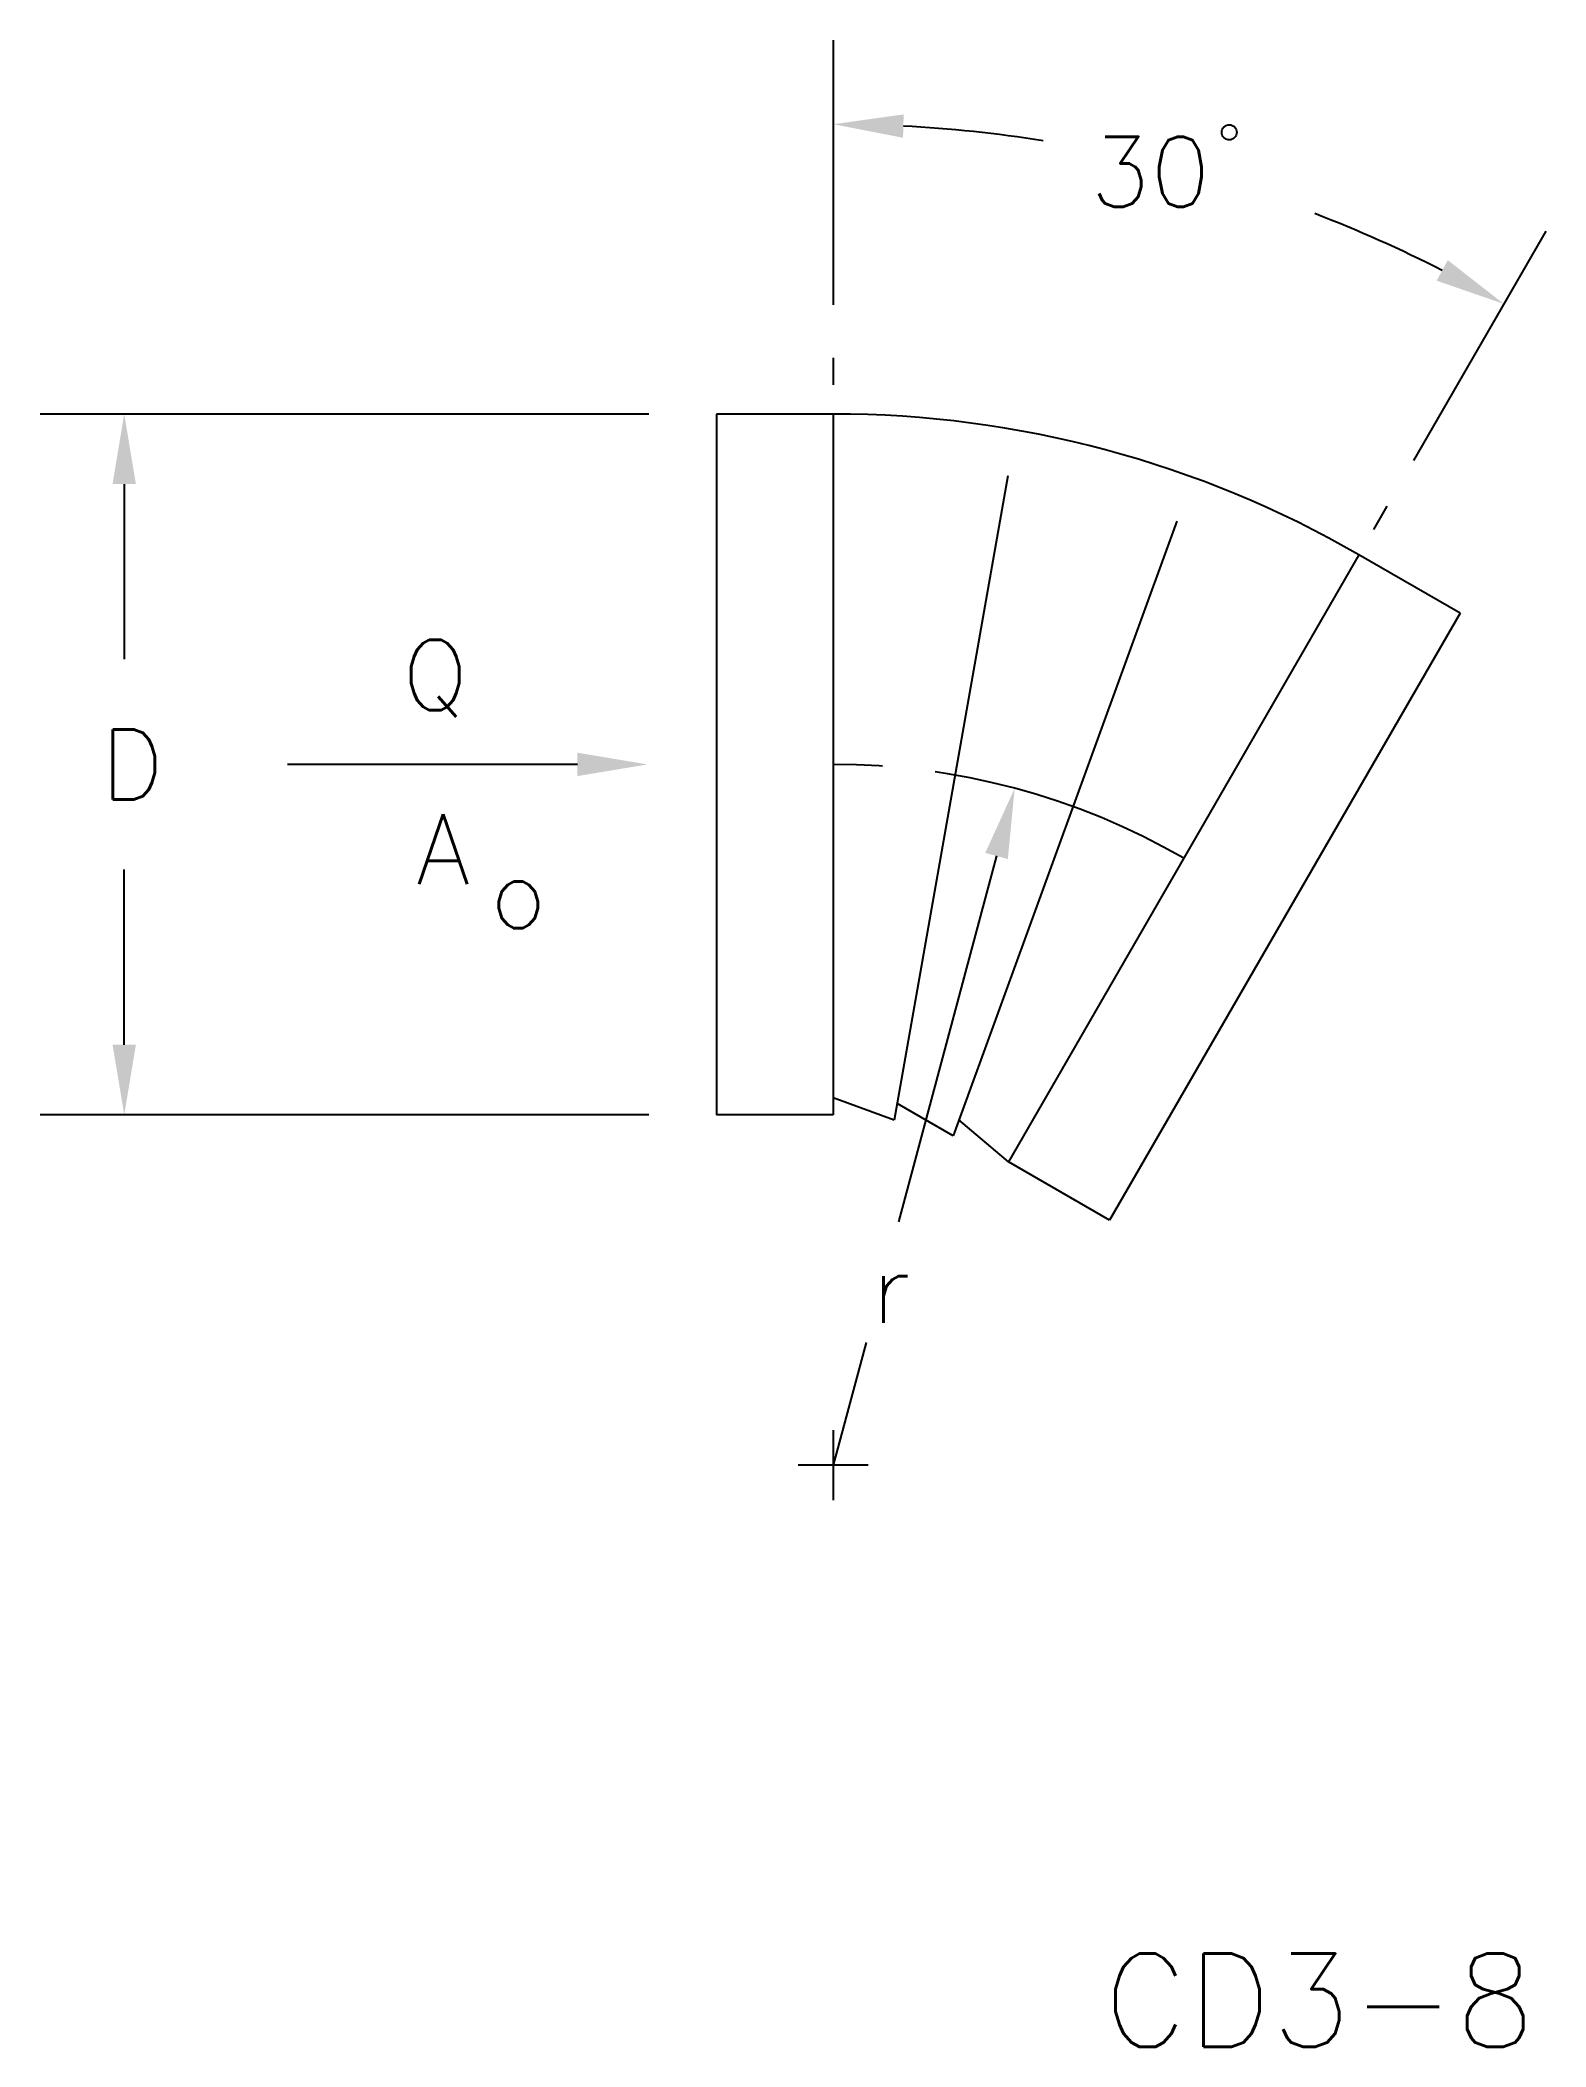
# Model space of a CAD drawing. Extents: x 3.95 to 7.51, y 2.1 to 6.84.
import ezdxf
from ezdxf.enums import TextEntityAlignment as Align

# ---------------------------------------------------------------- set-up
doc = ezdxf.new("R2010")
doc.units = 0
doc.header["$LTSCALE"] = 0.5
doc.header["$MEASUREMENT"] = 0
doc.linetypes.add('CENTER', pattern=[2, 1.25, -0.25, 0.25, -0.25])
doc.layers.get('0').update_dxf_attribs({"linetype": 'CONTINUOUS'})
doc.layers.add('CENTER', color=1, linetype='CENTER')
doc.layers.add('NUMBER', color=7, linetype='CONTINUOUS')
doc.styles.add('ROMANS', font='romans')

msp = doc.modelspace()

# ---------------------------------------------------------------- linework, layer by layer
at = {"color": 7}
for p, q in [((5.3887, 5.9578), (3.9522, 5.9578)), ((5.8239, 5.9578), (5.5482, 5.9578)), ((5.5482, 5.9578), (5.5482, 4.3041)), ((5.8239, 5.9578), (5.8239, 4.3041)), ((4.1506, 5.7924), (4.1506, 5.379)), ((6.2355, 5.8116), (5.9674, 4.2915)), ((6.6346, 5.7046), (6.1067, 4.2542)), ((7.0642, 5.6255), (6.2373, 4.1933)), ((7.3029, 5.4877), (7.0642, 5.6255)), ((7.3029, 5.4877), (6.476, 4.0555)), ((4.7538, 5.1309), (4.5356, 5.1309)), ((5.22, 5.1309), (4.7538, 5.1309)), ((4.1506, 4.4694), (4.1506, 4.8829)), ((6.2091, 4.9148), (5.9778, 4.0516)), ((5.9674, 4.2915), (5.8239, 4.3441)), ((6.1067, 4.2542), (5.9744, 4.331)), ((5.3887, 4.3041), (3.9522, 4.3041)), ((5.8239, 4.3041), (5.5482, 4.3041)), ((6.2373, 4.1933), (6.1204, 4.2918)), ((6.476, 4.0555), (6.2373, 4.1933)), ((5.9014, 3.7666), (5.8239, 3.4772))]:
    msp.add_line(p, q, dxfattribs=at)
msp.add_circle((6.7582, 6.6226), 0.0178, dxfattribs=at)
for radius, start, end in [(3.1645, 81.0009, 87.0054), (3.1645, 62.9946, 68.9562), (2.4806, 60, 90)]:
    msp.add_arc((5.8239, 3.4772), radius, start, end, dxfattribs=at)
for points in [[(5.9884, 6.6098), (5.9899, 6.6649), (5.8239, 6.6417)], [(7.2476, 6.2724), (7.2739, 6.3209), (7.4061, 6.2177)], [(4.1782, 5.7924), (4.123, 5.7924), (4.1506, 5.9578)], [(5.22, 5.1585), (5.22, 5.1034), (5.3853, 5.1309)], [(6.2357, 4.9077), (6.1824, 4.922), (6.2519, 5.0746)], [(4.1782, 4.4694), (4.123, 4.4694), (4.1506, 4.3041)]]:
    msp.add_solid(points, dxfattribs=at)
at = {"layer": 'CENTER', "color": 7}
for p, q in [((5.8239, 6.8402), (5.8239, 6.0267)), ((7.5053, 6.3896), (7.0986, 5.6851)), ((5.8239, 3.5599), (5.8239, 3.3945)), ((5.9065, 3.4772), (5.7412, 3.4772))]:
    msp.add_line(p, q, dxfattribs=at)
msp.add_arc((5.8239, 3.4772), 1.6538, 60, 90, dxfattribs=at)

# ---------------------------------------------------------------- texts
at = {"color": 7, "style": 'ROMANS'}
for s, height, p in [('30', 0.16537, (6.4302, 6.4468)), ('Q', 0.1654, (4.8064, 5.2593)), ('D', 0.1654, (4.0955, 5.0483)), ('A', 0.1654, (4.8393, 4.8481)), ('o', 0.1654, (5.013, 4.7441))]:
    msp.add_text(s, height=height, dxfattribs=at).set_placement(p)
msp.add_text('r', height=0.1654, dxfattribs=at).set_placement((5.9603, 3.896), align=Align.MIDDLE)
at = {"layer": 'NUMBER', "style": 'ROMANS'}
msp.add_text('CD3-8', height=0.22, dxfattribs=at).set_placement((6.4615, 2.1045))

doc.saveas('drawing.dxf')
